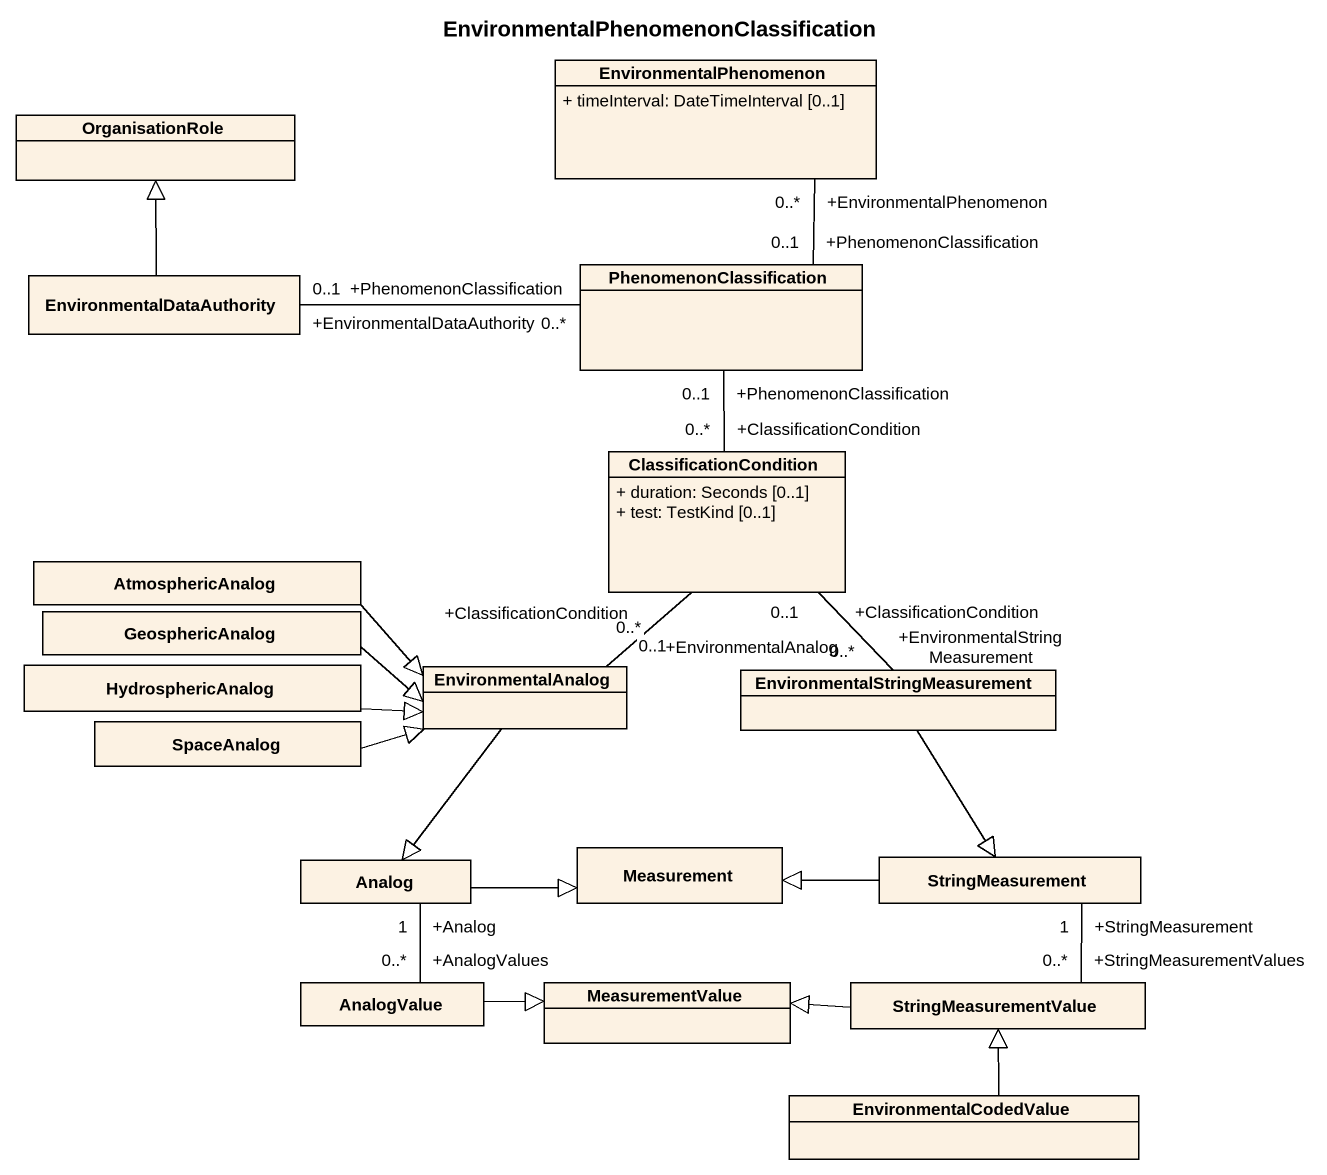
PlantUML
@startuml
title EnvironmentalPhenomenonClassification
hide circle
hide empty members
skinparam classAttributeIconSize 0
class EnvironmentalPhenomenon {
  + timeInterval: DateTimeInterval [0..1]
}
class OrganisationRole
class EnvironmentalDataAuthority
class PhenomenonClassification
class ClassificationCondition {
  + duration: Seconds [0..1]
  + test: TestKind [0..1]
}
class AtmosphericAnalog
class GeosphericAnalog
class HydrosphericAnalog
class EnvironmentalAnalog
class "EnvironmentalStringMeasurement" as EnvironmentalStringMeasureme
class SpaceAnalog
class Analog
class Measurement
class StringMeasurement
class AnalogValue
class MeasurementValue
class StringMeasurementValue
class EnvironmentalCodedValue
EnvironmentalPhenomenon "+EnvironmentalPhenomenon\n0..*" -- "+PhenomenonClassification\n0..1" PhenomenonClassification
EnvironmentalDataAuthority -up-|> OrganisationRole
PhenomenonClassification "+PhenomenonClassification\n0..*" -left- "+EnvironmentalDataAuthority\n0..1" EnvironmentalDataAuthority
ClassificationCondition "+ClassificationCondition\n0..*" -up- "+PhenomenonClassification\n0..1" PhenomenonClassification
AtmosphericAnalog -right-|> EnvironmentalAnalog
GeosphericAnalog -right-|> EnvironmentalAnalog
HydrosphericAnalog -right-|> EnvironmentalAnalog
EnvironmentalAnalog "+EnvironmentalAnalog\n0..*" -up- "+ClassificationCondition\n0..1" ClassificationCondition
EnvironmentalAnalog --|> Analog
EnvironmentalStringMeasureme "+EnvironmentalStringMeasurement\n0..*" -up- "+ClassificationCondition\n0..1" ClassificationCondition
EnvironmentalStringMeasureme --|> StringMeasurement
SpaceAnalog -right-|> EnvironmentalAnalog
Analog -right-|> Measurement
Analog "+Analog\n1" -- "+AnalogValues\n0..*" AnalogValue
StringMeasurement -left-|> Measurement
AnalogValue -right-|> MeasurementValue
StringMeasurementValue "+StringMeasurementValues\n0..*" -up- "+StringMeasurement\n1" StringMeasurement
StringMeasurementValue -left-|> MeasurementValue
EnvironmentalCodedValue -up-|> StringMeasurementValue
@enduml
